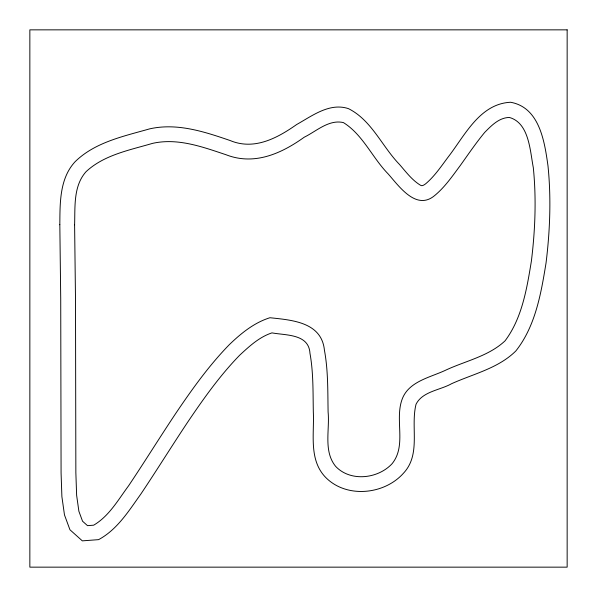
<?xml version="1.0" encoding="UTF-8"?>
<svg xmlns="http://www.w3.org/2000/svg" width="597" height="597" viewBox="0 0 597 597"><rect width="100%" height="100%" fill="white"/><g stroke="black" fill="none" stroke-linecap="round" stroke-linejoin="round"><path stroke-width="0.9" d="M59.827 224.726L60.722 298.925L61.081 472.973L61.887 496.607L64.476 514.913L69.946 529.763L82.326 540.86L98.595 539.643C117.355 529.546 128.818 510.853 140.87 494.017C156.907 470.085 172.055 445.578 188.048 421.609C203.741 398.4 220.024 375.409 239.613 355.282C249.233 346.357 259.24 337.044 271.963 332.872C285.881 335.492 308.88 333.686 309.97 353.334C313.47 372.692 312.932 392.49 313.328 412.087C314.358 433.526 308.821 458.526 324.499 476.175C344.865 498.599 383.617 495.219 403.214 473.496C421.392 454.436 410.288 427.221 416.034 404.281C422.445 391.378 440.161 390.192 451.601 383.699C473.391 373.864 498.435 368.282 515.868 350.932C535.472 326.216 541.106 293.314 546.039 262.993C550.001 230.83 551.27 198.219 547.994 165.929C544.598 141.787 539.673 107.475 510.584 102.259C479.801 103.774 464.973 135.228 448.369 156.772C441.302 166.167 434.691 176.182 425.631 183.824C424.116 184.816 422.221 186.57 420.37 185.174C411.885 179.988 405.87 171.742 399.415 164.362C382.028 146.452 371.595 120.146 348.432 108.632C329.581 102.408 312.209 115.84 296.642 124.534C277.202 138.198 254.165 150.586 230.181 140.549C204.428 131.721 177.13 122.676 149.653 128.862C123.736 136.273 95.013 142.153 75.118 161.705C59.431 178.622 60.028 203.167 59.827 224.726M74.603 224.785L75.498 298.843L75.856 472.72L76.632 495.316L78.886 511.286L82.543 521.211L87.498 525.651L93.669 525.188C109.154 516.092 118.236 499.726 128.661 485.697C144.675 461.787 159.809 437.303 175.779 413.37C192.01 389.334 208.928 365.58 229.218 344.76C241.009 333.372 254.046 322.701 269.934 317.731C291.94 320.082 321.641 322.082 324.432 350.23C328.201 370.573 327.723 391.386 328.104 411.99C329.865 429.907 323.208 451.116 335.648 466.376C350.491 482.107 378.08 478.861 392.117 463.668C406.744 445.526 394.692 420.504 401.938 399.774C408.303 381.244 430.497 377.483 446.093 369.983C465.854 360.834 488.794 356.14 505.055 340.842C522.121 318.134 526.897 288.433 531.39 261.076C535.196 230.099 536.449 198.697 533.308 167.608C530.046 151.019 529.255 122.93 509.338 117.452C499.01 117.661 491.473 125.571 484.689 132.415C475.966 142.967 468.287 154.295 460.347 165.429C452.444 176.033 444.862 187.189 434.549 195.652C416.102 211.025 398.886 185.98 388.013 173.757C372.312 157.698 362.827 134.624 343.409 122.586C328.88 119.228 316.41 131.25 304.246 137.206C281.232 153.683 254.21 165.75 226.032 154.735C202.465 146.899 177.697 137.706 152.526 143.377C129.624 150.131 104.012 154.869 86.013 171.727C73.215 186.13 75.2 206.905 74.603 224.785M567.15 29.85L29.85 29.85L29.85 567.15L567.15 567.15L567.15 29.85"/></g></svg>
